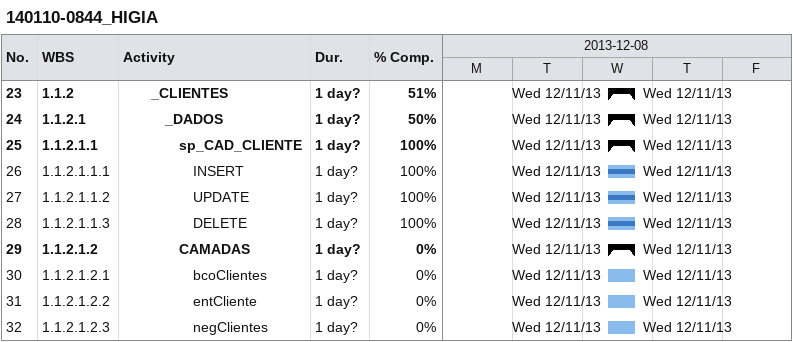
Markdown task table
140110-0844_HIGIA

| ID | WBS | Task | Duration | Start | Finish | % complete |
|---|---|---|---|---|---|---|
| 23 | 1.1.2 | **_CLIENTES** | 1d? | 2013-12-11 | 2013-12-11 | 51 |
| 24 | 1.1.2.1 | **_DADOS** | 1d? | 2013-12-11 | 2013-12-11 | 50 |
| 25 | 1.1.2.1.1 | **sp_CAD_CLIENTE** | 1d? | 2013-12-11 | 2013-12-11 | 100 |
| 26 | 1.1.2.1.1.1 | INSERT | 1d? | 2013-12-11 | 2013-12-11 | 100 |
| 27 | 1.1.2.1.1.2 | UPDATE | 1d? | 2013-12-11 | 2013-12-11 | 100 |
| 28 | 1.1.2.1.1.3 | DELETE | 1d? | 2013-12-11 | 2013-12-11 | 100 |
| 29 | 1.1.2.1.2 | **CAMADAS** | 1d? | 2013-12-11 | 2013-12-11 | 0 |
| 30 | 1.1.2.1.2.1 | bcoClientes | 1d? | 2013-12-11 | 2013-12-11 | 0 |
| 31 | 1.1.2.1.2.2 | entCliente | 1d? | 2013-12-11 | 2013-12-11 | 0 |
| 32 | 1.1.2.1.2.3 | negClientes | 1d? | 2013-12-11 | 2013-12-11 | 0 |
